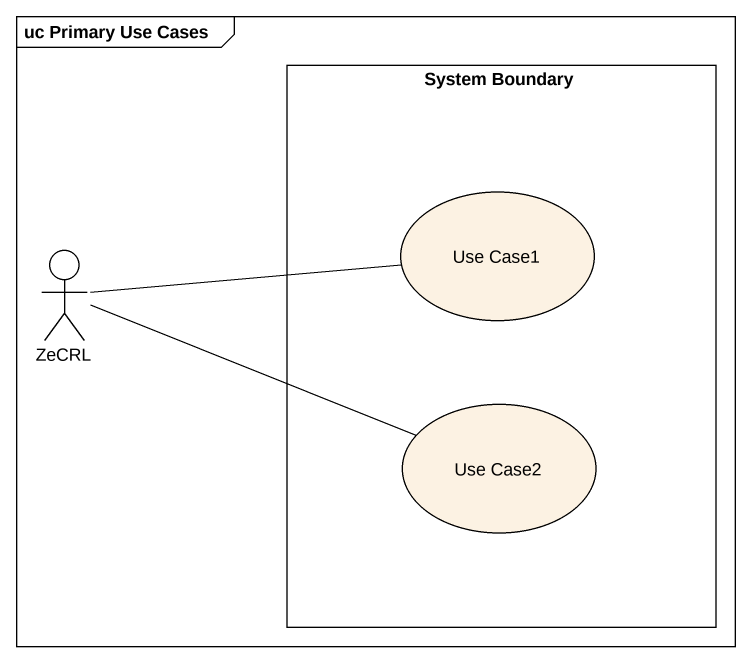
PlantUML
@startuml
mainframe uc Primary Use Cases
rectangle "System Boundary" as System_Boundary {
  usecase "Use Case1" as Use_Case1
  usecase "Use Case2" as Use_Case2
}
actor ZeCRL
ZeCRL -right- Use_Case1
ZeCRL -right- Use_Case2
@enduml
